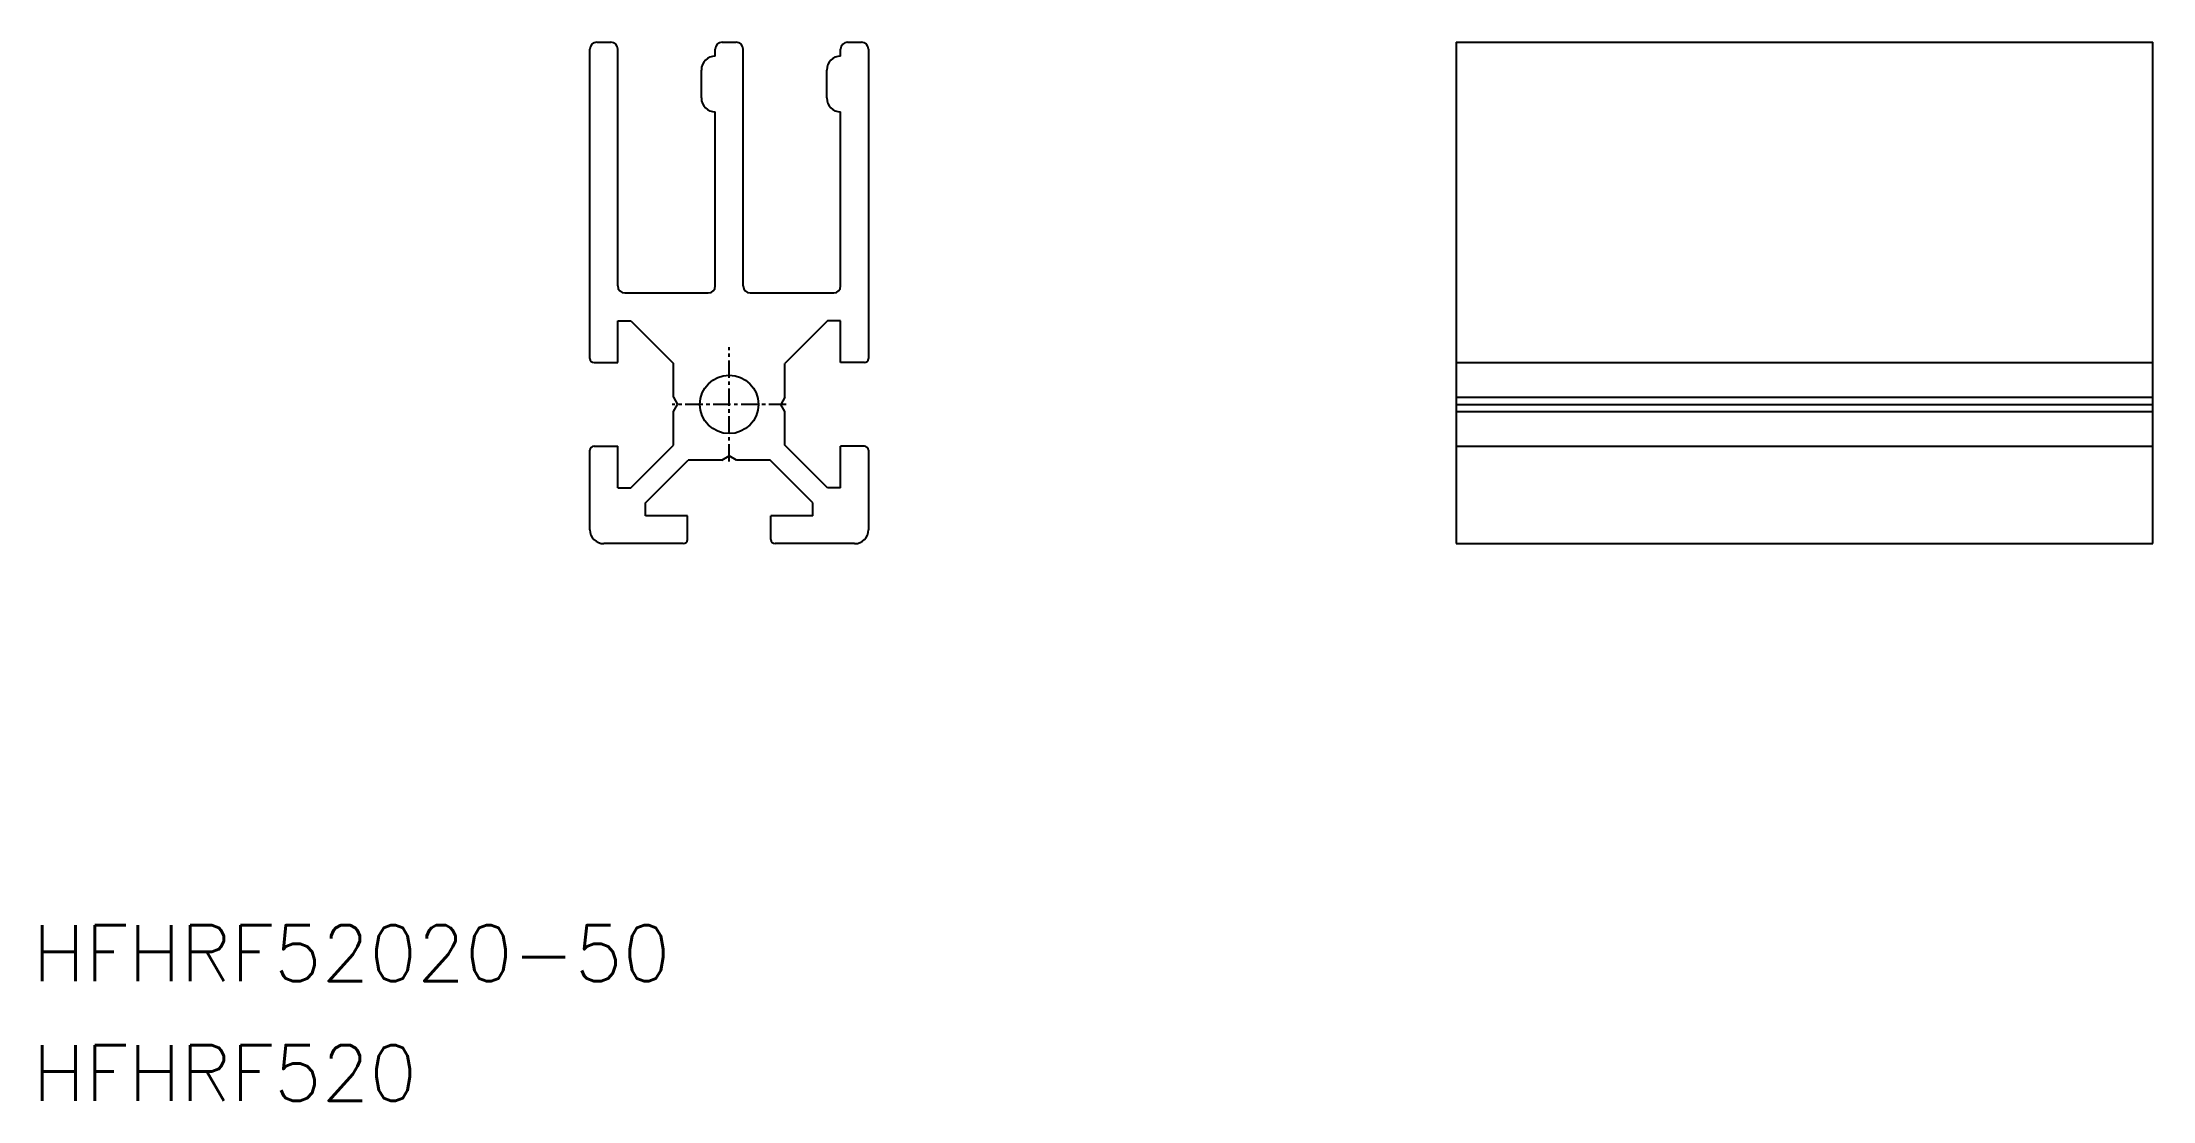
# Model space of a CAD drawing. Extents: x 1 to 152, y 0 to 76.
import ezdxf

# ---------------------------------------------------------------- set-up
doc = ezdxf.new("R2010")
doc.units = 0
doc.linetypes.add('CENTER', pattern=[2, 1.25, -0.25, 0.25, -0.25])
doc.layers.get('0').update_dxf_attribs({"linetype": 'CONTINUOUS'})
doc.layers.add('CENTER', color=1, linetype='CENTER')
doc.styles.get("Standard").update_dxf_attribs({"font": 'txt.shx', "bigfont": '@extfont2.shx'})

msp = doc.modelspace()

# ---------------------------------------------------------------- linework, layer by layer
at = {"color": 7, "linetype": 'CONTINUOUS'}
for p, q in [((40.5, 76), (41.5, 76)), ((49.5, 76), (50.5, 76)), ((58.5, 76), (59.5, 76)), ((102.19, 76), (102.19, 40)), ((102.19, 76), (152.19, 76)), ((152.19, 40), (152.19, 76)), ((40, 53.3), (40, 75.5)), ((42, 58.5), (42, 75.5)), ((49, 75), (49, 75.5)), ((51, 58.5), (51, 75.5)), ((58, 75), (58, 75.5)), ((60, 75.5), (60, 53.3)), ((48, 72), (48, 74)), ((57, 72), (57, 74)), ((49, 58.5), (49, 71)), ((58, 58.5), (58, 71)), ((42.5, 58), (48.5, 58)), ((51.5, 58), (57.5, 58)), ((42, 53), (42, 56)), ((42, 56), (42.94, 56)), ((42.94, 56), (46, 52.94)), ((57.06, 56), (54, 52.94)), ((58, 56), (57.06, 56)), ((58, 53), (58, 56)), ((40.3, 53), (42, 53)), ((46, 50.52), (46, 52.94)), ((54, 50.52), (54, 52.94)), ((59.7, 53), (58, 53)), ((102.19, 53), (152.19, 53)), ((46, 50.52), (46.3, 50)), ((46, 49.48), (46.3, 50)), ((54, 50.52), (53.7, 50)), ((54, 49.48), (53.7, 50)), ((102.19, 50.52), (152.19, 50.52)), ((102.19, 50), (152.19, 50)), ((46, 47.06), (46, 49.48)), ((54, 47.06), (54, 49.48)), ((102.19, 49.48), (152.19, 49.48)), ((40.3, 47), (42, 47)), ((42, 44), (42, 47)), ((42.94, 44), (46, 47.06)), ((57.06, 44), (54, 47.06)), ((58, 44), (58, 47)), ((59.7, 47), (58, 47)), ((102.19, 47), (152.19, 47)), ((40, 41), (40, 46.7)), ((44, 42.94), (47.06, 46)), ((49.48, 46), (47.06, 46)), ((49.48, 46), (50, 46.3)), ((50.52, 46), (50, 46.3)), ((52.94, 46), (50.52, 46)), ((56, 42.94), (52.94, 46)), ((60, 46.7), (60, 41)), ((42, 44), (42.94, 44)), ((58, 44), (57.06, 44)), ((44, 42), (44, 42.94)), ((56, 42), (56, 42.94)), ((47, 42), (44, 42)), ((47, 40.3), (47, 42)), ((56, 42), (53, 42)), ((53, 40.3), (53, 42)), ((46.7, 40), (41, 40)), ((59, 40), (53.3, 40)), ((102.19, 40), (152.19, 40))]:
    msp.add_line(p, q, dxfattribs=at)
msp.add_circle((50, 50), 2.1, dxfattribs=at)
for centre, radius, start, end in [((40.5, 75.5), 0.5, 90, 180), ((41.5, 75.5), 0.5, 0, 90), ((49.5, 75.5), 0.5, 90, 180), ((50.5, 75.5), 0.5, 0, 90), ((58.5, 75.5), 0.5, 90, 180), ((59.5, 75.5), 0.5, 0, 90), ((49, 74), 1, 90, 180), ((58, 74), 1, 90, 180), ((49, 72), 1, 180, 270), ((58, 72), 1, 180, 270), ((42.5, 58.5), 0.5, 180, 270), ((48.5, 58.5), 0.5, 270, 0), ((51.5, 58.5), 0.5, 180, 270), ((57.5, 58.5), 0.5, 270, 0), ((40.3, 53.3), 0.3, 180, 270), ((59.7, 53.3), 0.3, 270, 0), ((40.3, 46.7), 0.3, 90, 180), ((59.7, 46.7), 0.3, 0, 90), ((41, 41), 1, 180, 270), ((59, 41), 1, 270, 0), ((46.7, 40.3), 0.3, 270, 0), ((53.3, 40.3), 0.3, 180, 270)]:
    msp.add_arc(centre, radius, start, end, dxfattribs=at)
at = {"layer": 'CENTER', "color": 1, "linetype": 'CENTER'}
for p, q in [((50, 45.9), (50, 54.1)), ((54.1, 50), (45.9, 50))]:
    msp.add_line(p, q, dxfattribs=at)

# ---------------------------------------------------------------- texts
at = {"color": 7, "linetype": 'CONTINUOUS'}
for s, p in [('HFHRF52020-50', (0, 8.6)), ('HFHRF520', (0, 0))]:
    msp.add_text(s, height=4, dxfattribs=at).set_placement(p)

doc.saveas('drawing.dxf')
